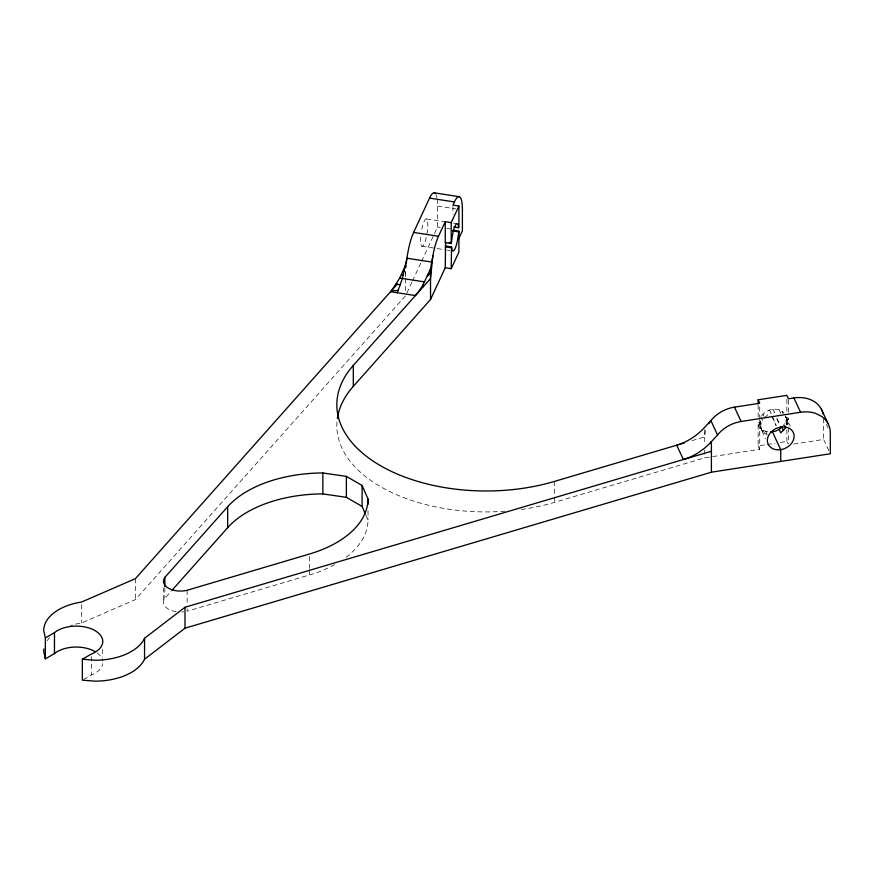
<?xml version="1.0" encoding="UTF-8"?>
<svg xmlns="http://www.w3.org/2000/svg" width="874" height="874" viewBox="0 0 874 874"><rect width="100%" height="100%" fill="white"/><g stroke="black" fill="none" stroke-linecap="round" stroke-linejoin="round"><path stroke-width="0.66" stroke-dasharray="4.37 3.28" d="M704.728 429.637L704.728 444.735M405.634 274.72L405.711 271.29M760.883 416.767L762.467 420.197C758.271 426.272 762.915 432.958 765.591 438.529M781.924 427.168L784.054 424.491L785.518 420.7L786.873 420.492L788.468 423.923L788.468 426.545M411.894 282.182L405.634 295.663L135.426 599.586L81.719 622.933A51.293 29.618 0 0 0 70.51 625.522M412.462 280.947L421.006 262.561M421.574 261.337L437.503 227.011L437.503 206.067A30.776 6.5 -81.2 0 0 437.229 200.146M761.593 415.882C766.4 408.988 778.1 406.323 784.054 413.183M176.144 611.691A16.988 9.811 0 0 1 164.836 598.351L171.118 591.283M764.597 417.532L767.372 415.303L765.777 411.873M83.489 679.535L91.453 674.936A26.548 15.328 0 0 0 102.673 663.716M691.99 440.66L704.728 436.88A30.776 24.275 -24.9 0 1 706.52 428.009M334.698 564.615A107.688 62.174 0 0 1 309.516 574.95L187.123 611.221L187.123 605.988M521.188 509.509A149.29 86.198 0 0 0 554.302 502.408L704.728 457.823L759.725 449.312L759.725 428.369L758.14 424.939L759.408 424.742L762.467 431.505L767.372 434.891M759.725 424.185L761.003 423.988L759.408 420.558L758.14 420.755L759.725 424.185L759.725 405.864M788.468 419.738L787.113 419.946L785.518 416.516L786.873 416.308L788.468 419.738L788.468 415.816M759.725 428.369L761.003 428.173M788.468 423.923L787.113 424.141L785.518 420.7M758.14 424.939L758.14 445.882L765.974 444.669M767.285 444.473L775.118 443.26M780.34 442.452L786.873 441.436L787.933 443.73M793.679 444.068L823.647 439.425L830.3 453.759M437.503 206.067L455.846 208.908M426.534 218.948L443.959 221.646M453.344 223.099L457.364 223.722M437.503 227.011L440.125 227.415M446.669 228.431L450.602 229.032M421.923 246.206L446.046 249.942M447.39 250.15L450.066 250.565M759.408 424.742C760.172 428.708 764.051 431.461 767.929 431.876M785.639 416.614L790.314 426.283M762.467 431.505L759.539 425.562M776.735 418.471L779.4 424.196L776.986 418.46M771.709 416.057L776.167 425.594L772.201 415.926M826.422 424.458L828.082 428.042M785.387 415.707L786.982 419.138L786.982 424.993L785.387 421.563M781.924 411.173L782.984 413.457M779.149 409.797L780.744 413.238M772.977 409.294L774.572 412.736L772.463 409.316M769.601 410.081L771.196 413.522L770.595 413.675L769 410.245M763.002 414.101L764.062 416.385M765.777 431.461L766.837 433.744M759.539 419.706L761.134 423.136M763.002 430.095L764.597 433.526M758.14 445.882L759.725 449.312M365.867 515.048L368.03 519.986A107.688 62.174 0 0 1 344.596 558.355M823.647 418.482L823.647 439.425M788.468 400.106L788.468 414.505M788.468 427.856L788.468 443.566M786.873 399.287L786.873 412.375M786.873 420.492L786.873 424.425M786.873 429.658L786.873 441.436M758.14 405.044L758.14 416.822M704.728 449.968L704.728 457.823M554.302 481.465L554.302 495.864M554.302 497.175L554.302 502.408M452.961 206.406L452.961 214.261M405.634 272.306L405.634 277.342M405.634 278.653L405.634 291.741M368.03 510.82L368.03 519.986M309.516 556.629L309.516 568.406M309.516 569.717L309.516 574.95M187.123 590.278L187.123 604.677M164.836 587.874L164.836 598.351M163.471 587.732L163.471 602.131M135.426 578.643L135.426 599.586M102.673 649.316L102.673 657.172M91.453 656.614L91.453 674.936M81.719 604.611L81.719 622.933M47.24 640.718A51.293 29.618 0 0 1 49.654 637.692M97.167 652.954A26.548 15.328 0 0 1 102.673 661.05M505.074 511.224A149.29 86.198 0 0 1 337.058 421.039M183.922 611.8A16.988 9.811 0 0 1 181.705 611.986M435.853 194.312A30.776 6.5 -81.2 0 1 436.891 197.753M426.971 233.937A13.853 2.928 -81.2 0 0 424.851 220.095L423.912 221.974A13.853 2.928 -81.2 0 0 421.487 231.217M426.283 237.422A13.853 2.928 -81.2 0 1 424.535 243.18L423.595 245.059A13.853 2.928 -81.2 0 1 420.973 234.789"/><path stroke-width="1.31" d="M337.364 418.471A149.29 86.198 0 0 1 353.304 386.363L430.521 299.509L445.259 267.761L445.587 242.065M406.246 263.795A30.776 6.5 -81.2 0 1 406.705 259.862L407.284 255.874A30.776 6.5 -81.2 0 1 413.61 232.429L429.538 198.103L454.425 201.949L452.961 205.095L458.905 206.013L458.905 226.956L458.555 227.732L453.792 226.989M458.905 206.013L451.213 222.608L445.259 221.69L438.497 236.275A30.776 6.5 -81.2 0 0 432.859 255.776L430.521 278.577L353.304 365.419L353.304 386.363M445.259 221.69L445.259 242.633L451.213 243.551L451.814 239.552A13.853 2.928 -81.2 0 1 455.223 225.71A13.853 2.928 -81.2 0 1 458.424 226.224L458.555 227.732M452.961 230.223L458.905 231.151L458.304 235.139A13.853 2.928 -81.2 0 1 454.895 248.992A13.853 2.928 -81.2 0 1 451.694 248.467L451.563 246.971L445.62 246.053M432.859 255.776L430.521 268.897L422.863 285.066A52.353 19.523 -73.5 0 1 415.434 295.554L390.536 291.697M397.277 292.746L402.368 278.467L406.945 258.223L431.832 262.069M390.831 291.752L399.746 278.052L405.634 265.041L405.667 267.542M445.259 267.761L451.213 268.679L451.563 246.971M458.511 239.225L462.39 230.856L462.39 209.913A30.776 6.5 -81.2 0 0 454.425 201.949M451.213 268.679L458.905 252.083L458.905 231.151M708.716 423.704L710.879 420.634A30.776 24.275 -24.9 0 1 734.455 407.153L759.725 403.242L758.14 399.811L786.873 395.365L788.468 398.795L793.92 397.954A30.776 24.275 -24.9 0 1 823.199 414.189M783.519 430.598L781.924 427.168L779.149 429.385L780.744 432.827L785.639 427.921L784.579 425.638M717.543 435.001L710.486 442.637A47.83 34.752 -41.6 0 1 683.392 459.516L184.993 607.255L144.549 638.26A51.293 29.618 0 0 1 94.993 660.22L82.342 659.247L82.342 680.191L94.993 681.152A51.293 29.618 0 0 0 144.549 659.204L184.993 628.198L711.403 472.189L830.3 453.759L830.3 432.827A30.776 24.286 -24.7 0 0 821.593 416.385L815.431 413.347A30.776 24.286 -24.7 0 0 800.584 412.244L741.119 421.497A30.776 24.264 -25 0 0 717.543 435.001L710.879 420.634L703.789 428.282A47.83 34.742 -41.6 0 1 676.694 445.194L683.392 459.538L711.403 451.246M397.539 283.832L135.426 578.643L81.719 601.989A51.293 29.618 0 0 0 43.7 630.602L45.361 637.9L45.361 658.843L54.472 653.588A26.548 15.328 0 0 1 94.993 651.545M427.473 276.14L430.521 272.71M164.836 586.563L164.836 577.408L227.655 506.745A107.688 62.174 0 0 1 322.856 472.965L346.377 476.396L362.087 485.463L368.03 499.043L368.03 504.276M172.014 590.278L227.655 527.688A107.688 62.174 0 0 1 322.856 493.908L346.377 497.339L362.087 506.407L365.332 513.814M710.486 442.637L711.403 441.621L711.403 472.189M45.361 637.9L54.472 632.645A26.548 15.328 0 0 1 94.993 630.602A26.548 15.328 0 0 1 91.453 653.992L82.342 659.247M779.149 429.385L775.926 431.013L770.551 432.018M684.342 442.921L554.302 481.465A149.29 86.198 0 0 1 380.561 465.733A149.29 86.198 0 0 1 353.304 365.419M391.191 290.966L398.326 290.354M434.389 192.848L459.276 196.694M452.634 230.944L458.577 231.861M413.61 232.429L438.497 236.275M449.16 242.469L451.541 242.83M445.259 246.818L451.213 247.735M403.089 271.224L404.225 271.399M401.45 274.72L403.318 275.004M399.746 278.052L424.633 281.909M396.162 284.181L400.39 284.837M772.463 431.942L780.733 449.673L780.733 461.396M821.385 409.218L828.039 423.551M793.92 397.954L800.562 412.277M734.455 407.153L741.119 421.497M45.361 658.843L43.7 651.545A51.293 29.618 0 0 1 43.897 648.967M430.795 271.486L430.521 268.897L430.521 299.509M758.14 399.811L758.14 403.733M451.213 222.608L451.213 243.551M423.333 284.225L423.333 286.661M405.634 265.041L405.634 267.466M362.087 485.463L362.087 506.407M346.377 476.396L346.377 497.339M322.856 472.965L322.856 493.908M227.655 506.745L227.655 527.688M184.993 607.255L184.993 628.198M144.549 638.26L144.549 659.204M54.472 632.645L54.472 653.588M429.538 198.103A30.776 6.5 -81.2 0 1 435.165 193.329M164.836 577.408A16.988 9.811 0 0 0 168.442 588.191A16.988 9.811 0 0 0 187.123 590.278L309.516 554.007A107.688 62.174 0 0 0 368.03 499.043M780.733 427.047L777.27 427.976A13.853 10.914 -25 0 0 770.497 447.226A13.853 10.914 -25 0 0 792.86 441.25A13.853 10.914 -25 0 0 780.733 427.047"/></g></svg>
